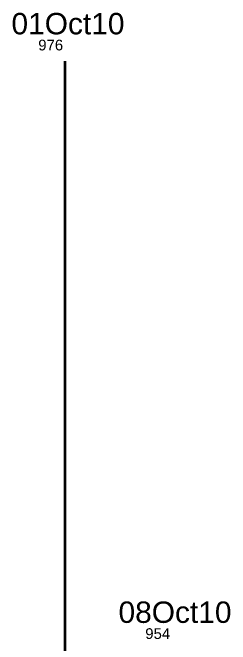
# Model space of a CAD drawing. Header units: inches. Extents: x 0 to 30000, y -20 to 2443.
# Drawn here: x 20830.51 to 20832.55, y 238.55 to 244.45 of the extents above; entities that cross this region are included whole.
import ezdxf

# ---------------------------------------------------------------- set-up
doc = ezdxf.new("R2010")
doc.units = ezdxf.units.IN
doc.header["$MEASUREMENT"] = 0
for name, color, linetype in [('DATE', 7, 'Continuous'), ('Graph', 7, 'Continuous'), ('Rate', 7, 'Continuous')]:
    doc.layers.add(name, color=color, linetype=linetype)
doc.styles.get("Standard").update_dxf_attribs({"font": 'arial.ttf'})

msp = doc.modelspace()

# ---------------------------------------------------------------- linework, layer by layer
at = {"layer": 'Graph', "color": 3, "lineweight": 35}
msp.add_line((20831, 244), (20831, 219.65), dxfattribs=at)

# ---------------------------------------------------------------- texts
at = {"layer": 'DATE'}
for s, p in [('01Oct10', (20830.5, 244.25)), ('08Oct10', (20831.5, 238.75))]:
    msp.add_text(s, height=0.2, dxfattribs=at).set_placement(p)
at = {"layer": 'Rate'}
for s, p in [('976', (20830.75, 244.1)), ('954', (20831.75, 238.6))]:
    msp.add_text(s, height=0.1, dxfattribs=at).set_placement(p)

doc.saveas('drawing.dxf')
